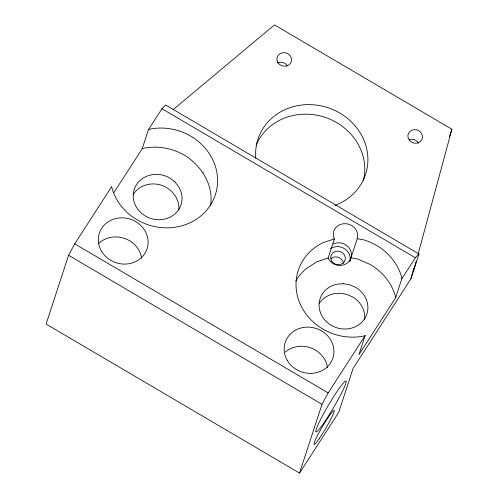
<?xml version="1.0" encoding="UTF-8"?>
<svg xmlns="http://www.w3.org/2000/svg" width="498" height="498" viewBox="0 0 498 498"><rect width="100%" height="100%" fill="white"/><g stroke="black" fill="none" stroke-linecap="round" stroke-linejoin="round"><path stroke-width="0.75" d="M210.505 205.63C213.959 185.455 201.447 165.585 184.584 155.301A54.145 49.427 18.1 0 0 143.841 148.205L142.191 148.753L113.936 192.539M142.191 148.753L148.441 129.648L150.085 129.1A54.145 49.427 18.1 0 1 215.79 167.745A54.145 49.427 18.1 0 1 177.68 226.795A54.145 49.427 18.1 0 1 111.975 188.157L111.745 186.507L74.731 243.864L68.581 255.281L46.102 324.055L299.522 473.1L338.721 412.356L353.076 368.42L410.887 278.836L413.726 268.354M414.012 269.287L416.241 261.045M418.065 254.304L451.898 129.231L274.504 24.9L173.043 109.716M333.174 243.995L336.119 243.018A12.307 11.236 18.1 0 1 351.04 257.665L349.814 260.329A12.307 11.236 18.1 0 1 328.674 259.234L328.145 258.014L334.388 238.909L333.704 237.334A12.307 11.236 18.1 0 1 345.525 223.689A12.307 11.236 18.1 0 1 357.284 238.561L349.926 261.002M299.522 473.1L322.001 404.32L328.151 392.91L365.165 335.546L363.521 336.094A54.145 49.427 18.1 0 1 300.064 303.743A54.145 49.427 18.1 0 1 322.959 242.707L334.388 238.909M365.165 335.546L358.921 354.651L395.611 297.798L401.855 278.693L415.357 257.771L419.005 254.005L165.591 104.96L161.937 108.732L148.441 129.648M449.495 136.577L451.898 129.231M410.887 278.836L419.005 254.005M202.661 172.607L203.153 172.04M328.145 258.014L316.716 261.811L305.573 269.15A54.145 49.427 18.1 0 0 295.831 280.972M357.215 238.71L363.727 239.843A54.145 49.427 18.1 0 1 401.631 277.044L401.855 278.693M350.972 257.815L357.483 258.948L370.425 264.6A54.145 49.427 18.1 0 1 395.387 296.148L395.611 297.798M161.937 108.732L415.357 257.771M74.731 243.864L328.151 392.91M68.581 255.281L322.001 404.32M285.242 352.117A25.105 22.914 18.1 0 1 310.864 347.909A25.105 22.914 18.1 0 1 327.51 367.63M98.287 243.858A25.105 22.914 18.1 0 1 124.251 238.337A25.105 22.914 18.1 0 1 141.669 258.331M133.396 194.189A24.614 22.466 18.1 0 1 166.762 187.628L171.81 191.487L175.682 196.38L178.11 201.97A24.614 22.466 18.1 0 1 178.807 210.081M319.237 303.487A24.614 22.466 18.1 0 1 334.083 293.702L340.402 293.26L346.72 294.355L352.603 296.926A24.614 22.466 18.1 0 1 364.648 319.38M277.492 62.916A7.383 6.742 18.1 0 1 287.489 65.923M256.196 145.092A56.61 51.674 18.1 0 1 324.852 117.267A56.61 51.674 18.1 0 1 363.428 180.463M409.306 139.565A7.383 6.742 18.1 0 1 418.588 143.225M255.81 158.408A56.61 51.674 18.1 0 1 300.686 105.153A56.61 51.674 18.1 0 1 365.196 143.468A56.61 51.674 18.1 0 1 334.93 205.394M330.965 258.599A7.383 6.742 18.1 0 1 338.652 257.416A7.383 6.742 18.1 0 1 343.433 263.461M330.597 248.57A12.307 11.236 18.1 0 1 331.923 247.817L334.868 246.84A12.307 11.236 18.1 0 1 349.789 261.481M343.527 283.704L337.208 284.153A24.614 22.466 18.1 0 0 322.312 316.579A24.614 22.466 18.1 0 0 360.708 323.264A24.614 22.466 18.1 0 0 355.728 287.371L349.845 284.806L343.527 283.704M174.935 181.938L169.886 178.072A24.614 22.466 18.1 0 0 134.068 189.968A24.614 22.466 18.1 0 0 157.592 219.699A24.614 22.466 18.1 0 0 181.235 192.415L178.807 186.825L174.935 181.938M323.563 423.393A29.531 2.814 -59.5 0 0 346.154 381.462A29.531 2.814 -59.5 0 0 323.239 414.429A29.531 2.814 -59.5 0 0 323.563 423.393M319.168 438.757A19.69 1.88 -59.5 0 0 334.226 410.8A19.69 1.88 -59.5 0 0 318.957 432.774A19.69 1.88 -59.5 0 0 319.168 438.757M287.471 360.695A25.105 22.914 18.1 0 0 330.597 362.93A25.105 22.914 18.1 0 0 309.109 327.161A25.105 22.914 18.1 0 0 287.471 360.695M101.629 251.397A25.105 22.914 18.1 0 0 144.756 253.631A25.105 22.914 18.1 0 0 123.267 217.863A25.105 22.914 18.1 0 0 101.629 251.397M409.356 140.262A7.383 6.742 18.1 0 0 421.943 139.421A7.383 6.742 18.1 0 0 414.28 129.661A7.383 6.742 18.1 0 0 409.356 140.262M277.909 62.505A7.383 6.742 18.1 0 0 290.595 63.165A7.383 6.742 18.1 0 0 284.277 52.645A7.383 6.742 18.1 0 0 277.909 62.505M331.662 260.996A7.383 6.742 18.1 0 0 344.348 261.655A7.383 6.742 18.1 0 0 338.024 251.135A7.383 6.742 18.1 0 0 331.662 260.996"/></g></svg>
